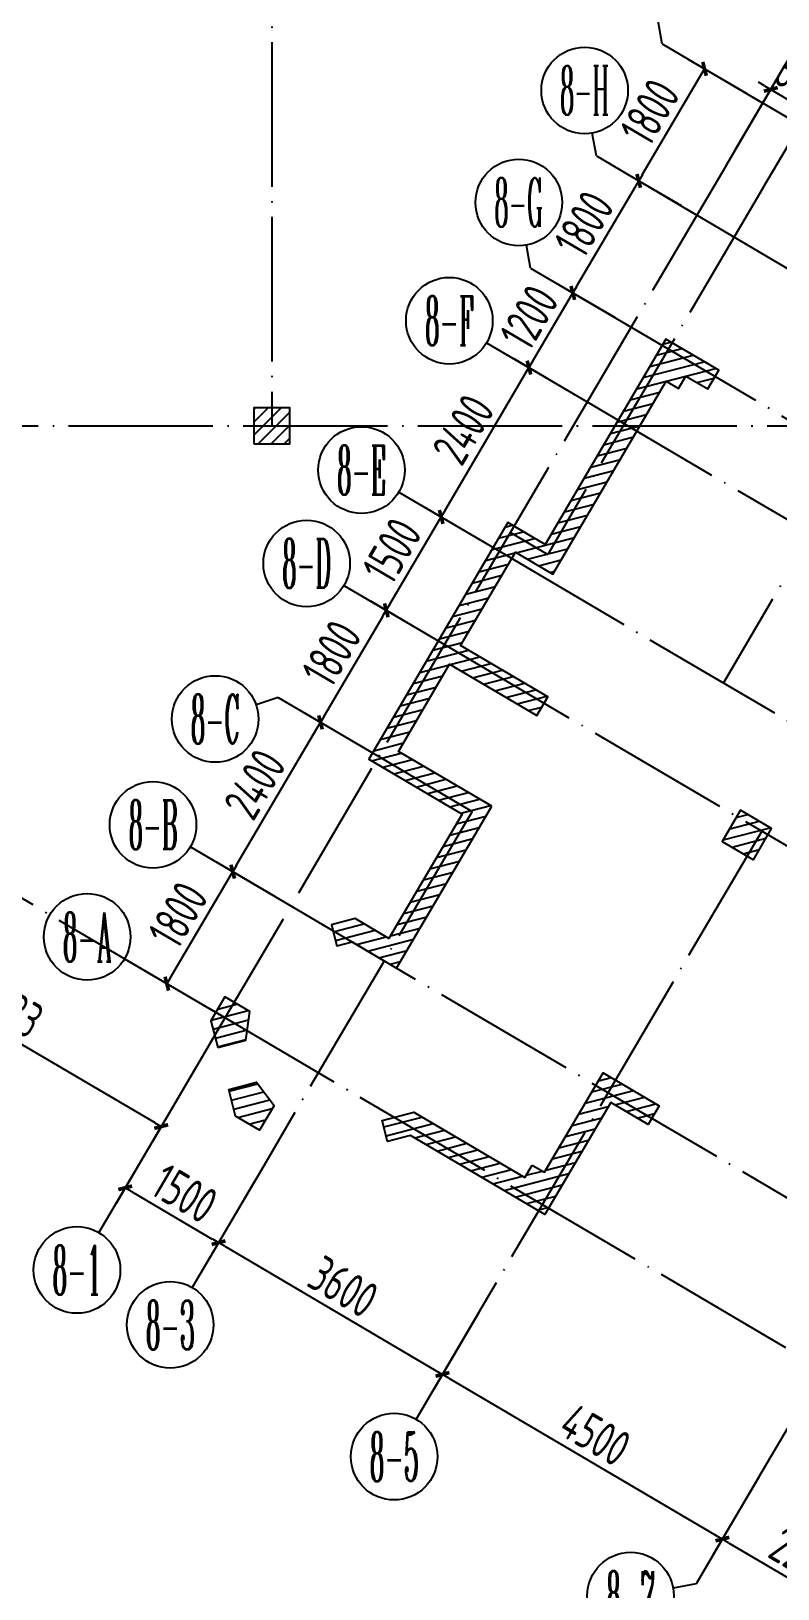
# Model space of a CAD drawing. Header units: millimetres. Extents: x 156735 to 386235, y 467499 to 703525.
# Drawn here: x 284013 to 294360, y 612883 to 634460 of the extents above; entities that cross this region are included whole.
import ezdxf
from ezdxf.enums import TextEntityAlignment as Align

# ---------------------------------------------------------------- set-up
doc = ezdxf.new("R2010")
doc.units = ezdxf.units.MM
doc.header["$LTSCALE"] = 100
doc.header["$PDMODE"] = 35
doc.header["$PDSIZE"] = 200
doc.linetypes.add('DOTE', pattern=[2.42, 2, -0.2, 0.02, -0.2])
for name, color, linetype in [('B-TEXT', 7, 'Continuous'), ('COLU', 7, 'Continuous'), ('colu-主楼', 7, 'Continuous'), ('h斜线-主楼', 7, 'Continuous'), ('h斜线-柱', 7, 'Continuous'), ('Q-AXIS', 3, 'Continuous'), ('Q-dote', 253, 'DOTE'), ('wall-主楼', 2, 'Continuous')]:
    doc.layers.add(name, color=color, linetype=linetype)
doc.styles.add('_TCH_AXIS', font='COMPLEX', dxfattribs={"bigfont": 'GBCBIG'})
doc.styles.add('COMPLEX', font='tssdeng.shx', dxfattribs={"width": 0.7, "bigfont": 'tssdchn.shx'})
doc.styles.add('TSSD_Dimension', font='Tssdeng.shx', dxfattribs={"width": 0.7, "bigfont": 'hztxt.shx'})
doc.dimstyles.new('TSSD_100_100$0', dxfattribs={"dimtxt": 300, "dimasz": 100, "dimexe": 250, "dimexo": 250, "dimgap": 100, "dimtad": 1, "dimdec": 0, "dimzin": 0, "dimdsep": 46, "dimtxsty": 'TSSD_Dimension', "dimblk": '_tsdbk', "dimblk1": '_tsdbk', "dimblk2": '_tsdbk', "dimsah": 1, "dimcen": 0, "dimclrt": 7, "dimadec": 0, "dimazin": 0, "dimtfac": 1, "dimtdec": 0, "dimtix": 1, "dimtmove": 2, "dimatfit": 3, "dimldrblk": '_tsdbk', "dimfxl": 1, "dimtolj": 1, "dimtzin": 0, "dimarcsym": 0})
pattern_1 = [(14.545372, (-467527.32, -323147.44), (-31.895617, 122.929531), [])]

# ---------------------------------------------------------------- blocks, each defined once
blk = doc.blocks.new('_tsdbk')
blk.add_line((-1, 0), (0, 0))
at = {"const_width": 0.5}
blk.add_lwpolyline([(-0.7, -0.7), (0.7, 0.7)], dxfattribs=at)
blk = doc.blocks.new('*D510')
at = {"layer": 'Defpoints', "color": 0}
for p in [(294217, 614637), (296114, 613522), (295488, 612458)]:
    blk.add_point(p, dxfattribs=at)
at = {"layer": 'Q-AXIS', "color": 0, "lineweight": -2}
for p, q in [((294091, 614421), (293465, 613358)), ((293678, 613522), (295402, 612509)), ((295987, 613306), (295362, 612243))]:
    blk.add_line(p, q, dxfattribs=at)
at = {"layer": 'Q-AXIS', "color": 0, "lineweight": -2, "xscale": 100, "yscale": 100, "zscale": 100}
for p, rotation in [((293592, 613573), 149.5453717284593), ((295488, 612458), 329.5453717284593)]:
    blk.add_blockref('_tsdbk', p, dxfattribs=dict(at, rotation=rotation))
at = {"layer": 'Q-AXIS', "color": 7, "insert": (294718, 613317), "char_height": 500, "attachment_point": 5, "rotation": 329.5454, "style": 'TSSD_Dimension'}
blk.add_mtext('\\A1;2200', dxfattribs=at)
blk = doc.blocks.new('_AXISO')
blk.add_circle((0, 0), 0.5)
at = {"layer": 'B-TEXT', "style": 'COMPLEX', "width": 1.450893}
blk.add_attdef('A', text='', height=0.56, dxfattribs=at).set_placement((0.249375, -0.28), (0.749375, -0.28), align=Align.FIT)
blk = doc.blocks.new('*D520')
at = {"layer": 'Defpoints', "color": 0}
for p in [(287235, 618742), (290338, 616918), (289713, 615854)]:
    blk.add_point(p, dxfattribs=at)
at = {"layer": 'Q-AXIS', "color": 0, "lineweight": -2}
for p, q in [((287108, 618527), (286483, 617463)), ((286696, 617628), (289627, 615905)), ((290211, 616702), (289586, 615638))]:
    blk.add_line(p, q, dxfattribs=at)
at = {"layer": 'Q-AXIS', "color": 0, "lineweight": -2, "xscale": 100, "yscale": 100, "zscale": 100}
for p, rotation in [((286610, 617679), 149.5453717284593), ((289713, 615854), 329.5453717284593)]:
    blk.add_blockref('_tsdbk', p, dxfattribs=dict(at, rotation=rotation))
at = {"layer": 'Q-AXIS', "color": 7, "insert": (288339, 617068), "char_height": 500, "attachment_point": 5, "rotation": 329.5454, "style": 'TSSD_Dimension'}
blk.add_mtext('\\A1;3600', dxfattribs=at)
blk = doc.blocks.new('*D521')
at = {"layer": 'Defpoints', "color": 0}
for p in [(288934, 626438), (289741, 625964), (288829, 624412)]:
    blk.add_point(p, dxfattribs=at)
at = {"layer": 'Q-AXIS', "color": 0, "lineweight": -2}
for p, q in [((289525, 626091), (288719, 626565)), ((288073, 624973), (288884, 626352)), ((288613, 624539), (287806, 625013))]:
    blk.add_line(p, q, dxfattribs=at)
at = {"layer": 'Q-AXIS', "color": 0, "lineweight": -2, "xscale": 100, "yscale": 100, "zscale": 100}
for p, rotation in [((288934, 626438), 59.5453717336169), ((288022, 624886), 239.5453717336169)]:
    blk.add_blockref('_tsdbk', p, dxfattribs=dict(at, rotation=rotation))
at = {"layer": 'Q-AXIS', "color": 7, "insert": (288176, 625840), "char_height": 500, "attachment_point": 5, "rotation": 59.5454, "style": 'TSSD_Dimension'}
blk.add_mtext('\\A1;1800', dxfattribs=at)
blk = doc.blocks.new('*D522')
at = {"layer": 'Defpoints', "color": 0}
for p in [(289695, 627731), (290501, 627257), (289741, 625964)]:
    blk.add_point(p, dxfattribs=at)
at = {"layer": 'Q-AXIS', "color": 0, "lineweight": -2}
for p, q in [((290286, 627384), (289479, 627858)), ((288985, 626524), (289644, 627645)), ((289525, 626091), (288719, 626565))]:
    blk.add_line(p, q, dxfattribs=at)
at = {"layer": 'Q-AXIS', "color": 0, "lineweight": -2, "xscale": 100, "yscale": 100, "zscale": 100}
for p, rotation in [((289695, 627731), 59.5453717336169), ((288934, 626438), 239.5453717336169)]:
    blk.add_blockref('_tsdbk', p, dxfattribs=dict(at, rotation=rotation))
at = {"layer": 'Q-AXIS', "color": 7, "insert": (289013, 627262), "char_height": 500, "attachment_point": 5, "rotation": 59.5454, "style": 'TSSD_Dimension'}
blk.add_mtext('\\A1;1500', dxfattribs=at)
blk = doc.blocks.new('*D523')
at = {"layer": 'Defpoints', "color": 0}
for p in [(288022, 624886), (288829, 624412), (287612, 622343)]:
    blk.add_point(p, dxfattribs=at)
at = {"layer": 'Q-AXIS', "color": 0, "lineweight": -2}
for p, q in [((288613, 624539), (287806, 625013)), ((286856, 622904), (287971, 624800)), ((287397, 622470), (286590, 622944))]:
    blk.add_line(p, q, dxfattribs=at)
at = {"layer": 'Q-AXIS', "color": 0, "lineweight": -2, "xscale": 100, "yscale": 100, "zscale": 100}
for p, rotation in [((288022, 624886), 59.5453717336169), ((286806, 622818), 239.5453717336169)]:
    blk.add_blockref('_tsdbk', p, dxfattribs=dict(at, rotation=rotation))
at = {"layer": 'Q-AXIS', "color": 7, "insert": (287112, 624029), "char_height": 500, "attachment_point": 5, "rotation": 59.5454, "style": 'TSSD_Dimension'}
blk.add_mtext('\\A1;2400', dxfattribs=at)
blk = doc.blocks.new('*D524')
at = {"layer": 'Defpoints', "color": 0}
for p in [(285942, 619502), (287235, 618742), (286610, 617679)]:
    blk.add_point(p, dxfattribs=at)
at = {"layer": 'Q-AXIS', "color": 0, "lineweight": -2}
for p, q in [((285815, 619287), (285190, 618223)), ((285403, 618388), (286523, 617729)), ((287108, 618527), (286483, 617463))]:
    blk.add_line(p, q, dxfattribs=at)
at = {"layer": 'Q-AXIS', "color": 0, "lineweight": -2, "xscale": 100, "yscale": 100, "zscale": 100}
for p, rotation in [((285316, 618439), 149.5453717284593), ((286610, 617679), 329.5453717284593)]:
    blk.add_blockref('_tsdbk', p, dxfattribs=dict(at, rotation=rotation))
at = {"layer": 'Q-AXIS', "color": 7, "insert": (286140, 618360), "char_height": 500, "attachment_point": 5, "rotation": 329.5454, "style": 'TSSD_Dimension'}
blk.add_mtext('\\A1;1500', dxfattribs=at)
blk = doc.blocks.new('*D525')
at = {"layer": 'Defpoints', "color": 0}
for p in [(282103, 623495), (281218, 621990), (286700, 620792)]:
    blk.add_point(p, dxfattribs=at)
at = {"layer": 'Q-AXIS', "color": 0, "lineweight": -2}
for p, q in [((281976, 623279), (281091, 621775)), ((285729, 619338), (281304, 621939)), ((286573, 620576), (285688, 619072))]:
    blk.add_line(p, q, dxfattribs=at)
at = {"layer": 'Q-AXIS', "color": 0, "lineweight": -2, "xscale": 100, "yscale": 100, "zscale": 100}
for p, rotation in [((281218, 621990), 149.5453717324908), ((285815, 619287), 329.5453717324908)]:
    blk.add_blockref('_tsdbk', p, dxfattribs=dict(at, rotation=rotation))
at = {"layer": 'Q-AXIS', "color": 7, "insert": (283694, 620940), "char_height": 500, "attachment_point": 5, "rotation": 329.5454, "style": 'TSSD_Dimension'}
blk.add_mtext('\\A1;5333', dxfattribs=at)
blk = doc.blocks.new('*D528')
at = {"layer": 'Defpoints', "color": 0}
for p in [(286806, 622818), (287612, 622343), (286700, 620792)]:
    blk.add_point(p, dxfattribs=at)
at = {"layer": 'Q-AXIS', "color": 0, "lineweight": -2}
for p, q in [((287397, 622470), (286590, 622944)), ((285944, 621352), (286755, 622731)), ((286484, 620918), (285678, 621393))]:
    blk.add_line(p, q, dxfattribs=at)
at = {"layer": 'Q-AXIS', "color": 0, "lineweight": -2, "xscale": 100, "yscale": 100, "zscale": 100}
for p, rotation in [((286806, 622818), 59.5453717336169), ((285893, 621266), 239.5453717336169)]:
    blk.add_blockref('_tsdbk', p, dxfattribs=dict(at, rotation=rotation))
at = {"layer": 'Q-AXIS', "color": 7, "insert": (286048, 622219), "char_height": 500, "attachment_point": 5, "rotation": 59.5454, "style": 'TSSD_Dimension'}
blk.add_mtext('\\A1;1800', dxfattribs=at)
blk = doc.blocks.new('*D529')
at = {"layer": 'Defpoints', "color": 0}
for p in [(290338, 616918), (294217, 614637), (293592, 613573)]:
    blk.add_point(p, dxfattribs=at)
at = {"layer": 'Q-AXIS', "color": 0, "lineweight": -2}
for p, q in [((290211, 616702), (289586, 615638)), ((289799, 615803), (293506, 613624)), ((294091, 614421), (293465, 613358))]:
    blk.add_line(p, q, dxfattribs=at)
at = {"layer": 'Q-AXIS', "color": 0, "lineweight": -2, "xscale": 100, "yscale": 100, "zscale": 100}
for p, rotation in [((289713, 615854), 149.5453717284593), ((293592, 613573), 329.5453717284593)]:
    blk.add_blockref('_tsdbk', p, dxfattribs=dict(at, rotation=rotation))
at = {"layer": 'Q-AXIS', "color": 7, "insert": (291830, 615015), "char_height": 500, "attachment_point": 5, "rotation": 329.5454, "style": 'TSSD_Dimension'}
blk.add_mtext('\\A1;4500', dxfattribs=at)
blk = doc.blocks.new('*D530')
at = {"layer": 'Defpoints', "color": 0}
for p in [(294154, 632286), (297366, 631829), (296740, 630765)]:
    blk.add_point(p, dxfattribs=at)
at = {"layer": 'Q-AXIS', "color": 0, "lineweight": -2}
for p, q in [((294281, 632501), (294906, 633565)), ((294866, 633299), (297279, 631879)), ((296867, 630981), (297492, 632044))]:
    blk.add_line(p, q, dxfattribs=at)
at = {"layer": 'Q-AXIS', "color": 0, "lineweight": -2, "xscale": 100, "yscale": 100, "zscale": 100}
for p, rotation in [((294779, 633349), 149.5453717284593), ((297366, 631829), 329.5453717284593)]:
    blk.add_blockref('_tsdbk', p, dxfattribs=dict(at, rotation=rotation))
at = {"layer": 'Q-AXIS', "color": 7, "insert": (296250, 632891), "char_height": 500, "attachment_point": 5, "rotation": 329.5454, "style": 'TSSD_Dimension'}
blk.add_mtext('\\A1;3000', dxfattribs=at)
blk = doc.blocks.new('*D531')
at = {"layer": 'Defpoints', "color": 0}
for p in [(293344, 633938), (294151, 633464), (293238, 631912)]:
    blk.add_point(p, dxfattribs=at)
at = {"layer": 'Q-AXIS', "color": 0, "lineweight": -2}
for p, q in [((293935, 633590), (293128, 634065)), ((292482, 632472), (293293, 633852)), ((293023, 632039), (292216, 632513))]:
    blk.add_line(p, q, dxfattribs=at)
at = {"layer": 'Q-AXIS', "color": 0, "lineweight": -2, "xscale": 100, "yscale": 100, "zscale": 100}
for p, rotation in [((293344, 633938), 59.5453717336169), ((292432, 632386), 239.5453717336169)]:
    blk.add_blockref('_tsdbk', p, dxfattribs=dict(at, rotation=rotation))
at = {"layer": 'Q-AXIS', "color": 7, "insert": (292586, 633339), "char_height": 500, "attachment_point": 5, "rotation": 59.5454, "style": 'TSSD_Dimension'}
blk.add_mtext('\\A1;1800', dxfattribs=at)
blk = doc.blocks.new('*D532')
at = {"layer": 'Defpoints', "color": 0}
for p in [(292432, 632386), (293238, 631912), (292326, 630360)]:
    blk.add_point(p, dxfattribs=at)
at = {"layer": 'Q-AXIS', "color": 0, "lineweight": -2}
for p, q in [((293023, 632039), (292216, 632513)), ((291570, 630921), (292381, 632300)), ((292110, 630487), (291304, 630961))]:
    blk.add_line(p, q, dxfattribs=at)
at = {"layer": 'Q-AXIS', "color": 0, "lineweight": -2, "xscale": 100, "yscale": 100, "zscale": 100}
for p, rotation in [((292432, 632386), 59.5453717336169), ((291519, 630834), 239.5453717336169)]:
    blk.add_blockref('_tsdbk', p, dxfattribs=dict(at, rotation=rotation))
at = {"layer": 'Q-AXIS', "color": 7, "insert": (291674, 631788), "char_height": 500, "attachment_point": 5, "rotation": 59.5454, "style": 'TSSD_Dimension'}
blk.add_mtext('\\A1;1800', dxfattribs=at)
blk = doc.blocks.new('*D533')
at = {"layer": 'Defpoints', "color": 0}
for p in [(291519, 630834), (292326, 630360), (291718, 629326)]:
    blk.add_point(p, dxfattribs=at)
at = {"layer": 'Q-AXIS', "color": 0, "lineweight": -2}
for p, q in [((292110, 630487), (291304, 630961)), ((290962, 629886), (291469, 630748)), ((291502, 629452), (290696, 629927))]:
    blk.add_line(p, q, dxfattribs=at)
at = {"layer": 'Q-AXIS', "color": 0, "lineweight": -2, "xscale": 100, "yscale": 100, "zscale": 100}
for p, rotation in [((291519, 630834), 59.5453717336169), ((290911, 629800), 239.5453717336169)]:
    blk.add_blockref('_tsdbk', p, dxfattribs=dict(at, rotation=rotation))
at = {"layer": 'Q-AXIS', "color": 7, "insert": (290913, 630495), "char_height": 500, "attachment_point": 5, "rotation": 59.5454, "style": 'TSSD_Dimension'}
blk.add_mtext('\\A1;1200', dxfattribs=at)
blk = doc.blocks.new('*D534')
at = {"layer": 'Defpoints', "color": 0}
for p in [(290911, 629800), (291718, 629326), (290501, 627257)]:
    blk.add_point(p, dxfattribs=at)
at = {"layer": 'Q-AXIS', "color": 0, "lineweight": -2}
for p, q in [((291502, 629452), (290696, 629927)), ((289745, 627817), (290860, 629714)), ((290286, 627384), (289479, 627858))]:
    blk.add_line(p, q, dxfattribs=at)
at = {"layer": 'Q-AXIS', "color": 0, "lineweight": -2, "xscale": 100, "yscale": 100, "zscale": 100}
for p, rotation in [((290911, 629800), 59.5453717336169), ((289695, 627731), 239.5453717336169)]:
    blk.add_blockref('_tsdbk', p, dxfattribs=dict(at, rotation=rotation))
at = {"layer": 'Q-AXIS', "color": 7, "insert": (290001, 628943), "char_height": 500, "attachment_point": 5, "rotation": 59.5454, "style": 'TSSD_Dimension'}
blk.add_mtext('\\A1;2400', dxfattribs=at)
blk = doc.blocks.new('*D535')
at = {"layer": 'Defpoints', "color": 0}
for p in [(294779, 633349), (293637, 632590), (294154, 632286)]:
    blk.add_point(p, dxfattribs=at)
at = {"layer": 'Q-AXIS', "color": 0, "lineweight": -2}
for p, q in [((293764, 632805), (294389, 633869)), ((294176, 633704), (294090, 633755)), ((294262, 633653), (294779, 633349)), ((294281, 632501), (294906, 633565)), ((294866, 633299), (294952, 633248))]:
    blk.add_line(p, q, dxfattribs=at)
at = {"layer": 'Q-AXIS', "color": 0, "lineweight": -2, "xscale": 100, "yscale": 100, "zscale": 100}
for p, rotation in [((294262, 633653), 329.5453717284593), ((294779, 633349), 149.5453717284593)]:
    blk.add_blockref('_tsdbk', p, dxfattribs=dict(at, rotation=rotation))
at = {"layer": 'Q-AXIS', "color": 7, "insert": (294698, 633803), "char_height": 500, "attachment_point": 5, "rotation": 329.5454, "style": 'TSSD_Dimension'}
blk.add_mtext('\\A1;600', dxfattribs=at)

msp = doc.modelspace()

# ---------------------------------------------------------------- hatches: boundary and pattern name
at = {"layer": 'h斜线-主楼'}
h = msp.add_hatch(dxfattribs=at)
h.set_pattern_fill('ANSI31', color=256, scale=40, angle=-30.45463, style=0)
h.set_pattern_definition(pattern_1)
h.paths.add_polyline_path([(290395.4, 623722.9), (289102.4, 624483.2), (289812, 625690.1), (291018.8, 624980.5), (291170.9, 625239.1), (289964.1, 625948.7), (290724.3, 627241.7), (291241.6, 626937.6), (292812.8, 629609.9), (292985.2, 629508.5), (293086.6, 629680.9), (293388.3, 629503.5), (293540.4, 629762.2), (292807.6, 630193), (291135, 627348.3), (290617.8, 627652.4), (288691.7, 624376.7), (289984.8, 623616.4), (288971.1, 621892.3), (288503.8, 622167.1), (288173.3, 622081.3), (288248.8, 621791), (288458.9, 621845.5), (289077.6, 621481.7)])
h = msp.add_hatch(dxfattribs=at)
h.set_pattern_fill('ANSI31', color=256, scale=40, angle=-30.45463, style=0)
h.set_pattern_definition(pattern_1)
h.paths.add_polyline_path([(294020.8, 622983.4), (294274.2, 623414.4), (293843.2, 623667.8), (293589.8, 623236.8)])
h = msp.add_hatch(dxfattribs=at)
h.set_pattern_fill('ANSI31', color=256, scale=40, angle=-30.45463, style=0)
h.set_pattern_definition(pattern_1)
h.paths.add_polyline_path([(286598.9, 620382.5), (286986.1, 620482.9), (287041.5, 620879.6), (286696.7, 621082.3), (286502.9, 620752.7)])
h = msp.add_hatch(dxfattribs=at)
h.set_pattern_fill('ANSI31', color=256, scale=40, angle=-30.45463, style=0)
h.set_pattern_definition(pattern_1)
h.paths.add_polyline_path([(286750.1, 619799.8), (287137.3, 619900.2), (287378.6, 619580.5), (287175.9, 619235.7), (286846.2, 619429.6)])
h = msp.add_hatch(dxfattribs=at)
h.set_pattern_fill('ANSI31', color=256, scale=40, angle=-30.45463, style=0)
h.set_pattern_definition(pattern_1)
h.paths.add_polyline_path([(290954.1, 618754.3), (291126.5, 618652.9), (291937.5, 620032.1), (292713.3, 619576), (292561.3, 619317.4), (292044, 619621.5), (291131.7, 618069.8), (289271.5, 619163.6), (288951.9, 619080.7), (288876.5, 619371.1), (289316.4, 619485.2), (290852.7, 618581.8)])
at = {"layer": 'h斜线-柱'}
h = msp.add_hatch(dxfattribs=at)
h.set_pattern_fill('ANSI31', color=256, scale=40, style=0)
h.set_pattern_definition([(45, (-467527.32, -323147.44), (-89.802561, 89.802561), [])])
h.paths.add_polyline_path([(287096.5, 628744.7), (287596.5, 628744.7), (287596.5, 629244.7), (287096.5, 629244.7)])

# ---------------------------------------------------------------- linework, layer by layer
at = {"layer": 'COLU'}
msp.add_lwpolyline([(287096.5, 628744.7), (287596.5, 628744.7), (287596.5, 629244.7), (287096.5, 629244.7)], close=True, dxfattribs=at)
at = {"layer": 'colu-主楼'}
for points in [[(294020.8, 622983.4), (294274.2, 623414.4), (293843.2, 623667.8), (293589.8, 623236.8)], [(286598.9, 620382.5), (286986.1, 620482.9), (287041.5, 620879.6), (286696.7, 621082.3), (286502.9, 620752.7)], [(286750.1, 619799.8), (287137.3, 619900.2), (287378.6, 619580.5), (287175.9, 619235.7), (286846.2, 619429.6)]]:
    msp.add_lwpolyline(points, close=True, dxfattribs=at)
at = {"layer": 'Q-AXIS'}
for p, q in [((292757.4, 634282.7), (292700.7, 634599.6)), ((292757.4, 634282.7), (294150.6, 633463.5)), ((293636.9, 632589.8), (294627.5, 634274.6)), ((294154.1, 632285.7), (295144.7, 633970.5)), ((291845.1, 632731), (291788.3, 633048)), ((291845.1, 632731), (293238.3, 631911.9)), ((290932.7, 631179.4), (290876, 631496.3)), ((290932.7, 631179.4), (292325.9, 630360.2)), ((290324.5, 630144.9), (291717.7, 629325.8)), ((289108, 628076.1), (290501.2, 627256.9)), ((288347.8, 626783), (289741, 625963.8)), ((287435.4, 625231.4), (287130.9, 625126.8)), ((287435.4, 625231.4), (288828.6, 624412.2)), ((286219, 623162.5), (287612.2, 622343.3)), ((285306.6, 621610.8), (286699.8, 620791.7)), ((285941.8, 619502.5), (284951.2, 617817.7)), ((287234.9, 618742.2), (286244.2, 617057.4)), ((290338.2, 616917.5), (289347.5, 615232.7)), ((294217.3, 614636.7), (293226.7, 612951.9)), ((293226.7, 612951.9), (292909.8, 612895.1))]:
    msp.add_line(p, q, dxfattribs=at)
at = {"layer": 'Q-dote', "ltscale": 10}
for p, q in [((287346.5, 656086), (287346.5, 628994.7)), ((294011.4, 633545.4), (310701.6, 623731.9)), ((293636.9, 632589.8), (285941.8, 619502.5)), ((294154.1, 632285.7), (291170.5, 627211.4)), ((293099.1, 631993.7), (309789.3, 622180.2)), ((296740.2, 630765.1), (293604.6, 625432.2)), ((292325.9, 630360.2), (344629.6, 599606.7)), ((291717.7, 629325.8), (305855, 621013.3)), ((236131.7, 628994.7), (366607.1, 628994.7)), ((290653.3, 627515.5), (291170.5, 627211.4)), ((290501.2, 627256.9), (338483.1, 599044.6)), ((289741, 625963.8), (337604.6, 597821)), ((288828.6, 624412.2), (290121.7, 623651.9)), ((290121.7, 623651.9), (287234.9, 618742.2)), ((350794.9, 583105.1), (282102.6, 623494.7)), ((294137.3, 623378.9), (290338.2, 616917.5)), ((287612.2, 622343.3), (335594, 594131)), ((298776.7, 622391.1), (294217.3, 614636.7))]:
    msp.add_line(p, q, dxfattribs=at)
at = {"layer": 'wall-主楼'}
for points in [[(290395.4, 623722.9), (289102.4, 624483.2), (289812, 625690.1), (291018.8, 624980.5), (291170.9, 625239.1), (289964.1, 625948.7), (290724.3, 627241.7), (291241.6, 626937.6), (292812.8, 629609.9), (292985.2, 629508.5), (293086.6, 629680.9), (293388.3, 629503.5), (293540.4, 629762.2), (292807.6, 630193), (291135, 627348.3), (290617.8, 627652.4), (288691.7, 624376.7), (289984.8, 623616.4), (288971.1, 621892.3), (288503.8, 622167.1), (288173.3, 622081.3), (288248.8, 621791), (288458.9, 621845.5), (289077.6, 621481.7)], [(290954.1, 618754.3), (291126.5, 618652.9), (291937.5, 620032.1), (292713.3, 619576), (292561.3, 619317.4), (292044, 619621.5), (291131.7, 618069.8), (289271.5, 619163.6), (288951.9, 619080.7), (288876.5, 619371.1), (289316.4, 619485.2), (290852.7, 618581.8)]]:
    msp.add_lwpolyline(points, close=True, dxfattribs=at)

# ---------------------------------------------------------------- block references
at = {"layer": 'Q-AXIS'}
ref = msp.add_blockref('_AXISO', (291682.6, 633638.6), dxfattribs=dict(at, xscale=1200.000000000027, yscale=1200, zscale=1200, rotation=359.9996457873818))
ref.add_attrib('A', '8-H', dxfattribs={"color": 7, "height": 678.82, "rotation": 359.99965, "style": '_TCH_AXIS', "width": 0.318182}).set_placement((291343.2, 633299.2), (292022.1, 633299.2), align=Align.FIT)
ref = msp.add_blockref('_AXISO', (290770.3, 632086.9), dxfattribs=dict(at, xscale=1200.000000000027, yscale=1200, zscale=1200, rotation=359.9996457873818))
ref.add_attrib('A', '8-G', dxfattribs={"color": 7, "height": 678.82, "rotation": 359.99965, "style": '_TCH_AXIS', "width": 0.328125}).set_placement((290430.9, 631747.5), (291109.7, 631747.5), align=Align.FIT)
ref = msp.add_blockref('_AXISO', (289807.3, 630449.1), dxfattribs=dict(at, xscale=1200.000000000027, yscale=1200, zscale=1200, rotation=359.9996457873818))
ref.add_attrib('A', '8-F', dxfattribs={"color": 7, "height": 678.82, "rotation": 359.99965, "style": '_TCH_AXIS', "width": 0.33871}).set_placement((289467.9, 630109.6), (290146.7, 630109.6), align=Align.FIT)
ref = msp.add_blockref('_AXISO', (288590.8, 628380.2), dxfattribs=dict(at, xscale=1200.000000000027, yscale=1200, zscale=1200, rotation=359.9996457873818))
ref.add_attrib('A', '8-E', dxfattribs={"color": 7, "height": 678.82, "rotation": 359.99965, "style": '_TCH_AXIS', "width": 0.33871}).set_placement((288251.4, 628040.8), (288930.2, 628040.8), align=Align.FIT)
ref = msp.add_blockref('_AXISO', (287830.5, 627087.1), dxfattribs=dict(at, xscale=1200.000000000027, yscale=1200, zscale=1200, rotation=359.9996457873818))
ref.add_attrib('A', '8-D', dxfattribs={"color": 7, "height": 678.82, "rotation": 359.99965, "style": '_TCH_AXIS', "width": 0.333333}).set_placement((287491.1, 626747.7), (288169.9, 626747.7), align=Align.FIT)
ref = msp.add_blockref('_AXISO', (286563.4, 624932.1), dxfattribs=dict(at, xscale=1200.000000000027, yscale=1200, zscale=1200, rotation=359.9996457873818))
ref.add_attrib('A', '8-C', dxfattribs={"color": 7, "height": 678.82, "rotation": 359.99965, "style": '_TCH_AXIS', "width": 0.344262}).set_placement((286224, 624592.6), (286902.8, 624592.6), align=Align.FIT)
ref = msp.add_blockref('_AXISO', (285701.7, 623466.6), dxfattribs=dict(at, xscale=1200.000000000027, yscale=1200, zscale=1200, rotation=359.9996457873818))
ref.add_attrib('A', '8-B', dxfattribs={"color": 7, "height": 678.82, "rotation": 359.99965, "style": '_TCH_AXIS', "width": 0.333333}).set_placement((285362.3, 623127.2), (286041.2, 623127.2), align=Align.FIT)
ref = msp.add_blockref('_AXISO', (284789.4, 621915), dxfattribs=dict(at, xscale=1200.000000000027, yscale=1200, zscale=1200, rotation=359.9996457873818))
ref.add_attrib('A', '8-A', dxfattribs={"color": 7, "height": 678.82, "rotation": 359.99965, "style": '_TCH_AXIS', "width": 0.328125}).set_placement((284450, 621575.5), (285128.8, 621575.5), align=Align.FIT)
ref = msp.add_blockref('_AXISO', (284647.1, 617300.5), dxfattribs=dict(at, xscale=1200.000000000027, yscale=1200, zscale=1200, rotation=359.9996457873818))
ref.add_attrib('A', '8-1', dxfattribs={"color": 7, "height": 678.82, "rotation": 359.99965, "style": '_TCH_AXIS', "width": 0.381818}).set_placement((284307.7, 616961), (284986.5, 616961), align=Align.FIT)
ref = msp.add_blockref('_AXISO', (285940.1, 616540.2), dxfattribs=dict(at, xscale=1200.000000000027, yscale=1200, zscale=1200, rotation=359.9996457873818))
ref.add_attrib('A', '8-3', dxfattribs={"color": 7, "height": 678.82, "rotation": 359.99965, "style": '_TCH_AXIS', "width": 0.35}).set_placement((285600.7, 616200.8), (286279.5, 616200.8), align=Align.FIT)
ref = msp.add_blockref('_AXISO', (289043.4, 614715.5), dxfattribs=dict(at, xscale=1200.000000000027, yscale=1200, zscale=1200, rotation=359.9996457873818))
ref.add_attrib('A', '8-5', dxfattribs={"color": 7, "height": 678.82, "rotation": 359.99965, "style": '_TCH_AXIS', "width": 0.35}).set_placement((288704, 614376.1), (289382.8, 614376.1), align=Align.FIT)
ref = msp.add_blockref('_AXISO', (292319.1, 612789.4), dxfattribs=dict(at, xscale=1200.000000000027, yscale=1200, zscale=1200, rotation=359.9996457873818))
ref.add_attrib('A', '8-7', dxfattribs={"color": 7, "height": 678.82, "rotation": 359.99965, "style": '_TCH_AXIS', "width": 0.35}).set_placement((291979.7, 612450), (292658.5, 612450), align=Align.FIT)

# ---------------------------------------------------------------- dimensions: what is measured, and where the dimension line sits
for base, p1, p2, angle, picture, middle in [((294779.5, 633349.3), (293636.9, 632589.8), (294154.1, 632285.7), 329.54537, '*D535', (294698.2, 633803)), ((293344, 633937.8), (293238.3, 631911.9), (294150.6, 633463.5), 59.54537, '*D531', (292586.1, 633339.4)), ((297365.5, 631828.7), (294154.1, 632285.7), (296740.2, 630765.1), 329.54537, '*D530', (296249.9, 632890.7)), ((292431.6, 632386.1), (292325.9, 630360.2), (293238.3, 631911.9), 59.54537, '*D532', (291673.8, 631787.7)), ((291519.3, 630834.5), (291717.7, 629325.8), (292325.9, 630360.2), 59.54537, '*D533', (290913.5, 630494.7)), ((290911.1, 629800), (290501.2, 627256.9), (291717.7, 629325.8), 59.54537, '*D534', (290001.1, 628943)), ((289694.6, 627731.2), (289741, 625963.8), (290501.2, 627256.9), 59.54537, '*D522', (289012.8, 627262)), ((288934.3, 626438.1), (288828.6, 624412.2), (289741, 625963.8), 59.54537, '*D521', (288176.5, 625839.7)), ((288022, 624886.5), (287612.2, 622343.3), (288828.6, 624412.2), 59.54537, '*D523', (287112.1, 624029.4)), ((286805.5, 622817.6), (286699.8, 620791.7), (287612.2, 622343.3), 59.54537, '*D528', (286047.7, 622219.2)), ((286609.5, 617678.6), (285941.8, 619502.5), (287234.9, 618742.2), 329.54537, '*D524', (286140.4, 618360.5)), ((289712.8, 615854), (287234.9, 618742.2), (290338.2, 616917.5), 329.54537, '*D520', (288338.6, 617068)), ((293592, 613573.1), (290338.2, 616917.5), (294217.3, 614636.7), 329.54537, '*D529', (291829.8, 615015.2)), ((295488.4, 612458), (294217.3, 614636.7), (296113.8, 613521.6), 329.54537, '*D510', (294717.6, 613317.3))]:
    dim = msp.add_linear_dim(base=base, p1=p1, p2=p2, angle=angle, dimstyle='TSSD_100_100$0', override={"dimtxt": 500}, dxfattribs=at)
    dim.commit()
    dim.dimension.update_dxf_attribs({"geometry": picture, "text_midpoint": middle})
dim = msp.add_aligned_dim(p1=(286699.8, 620791.7), p2=(282102.6, 623494.7), distance=1745.4, dimstyle='TSSD_100_100$0', override={"dimtxt": 500}, dxfattribs=at)
dim.commit()
dim.dimension.update_dxf_attribs({"geometry": '*D525', "text_midpoint": (283694, 620940.3)})

doc.saveas('drawing.dxf')
